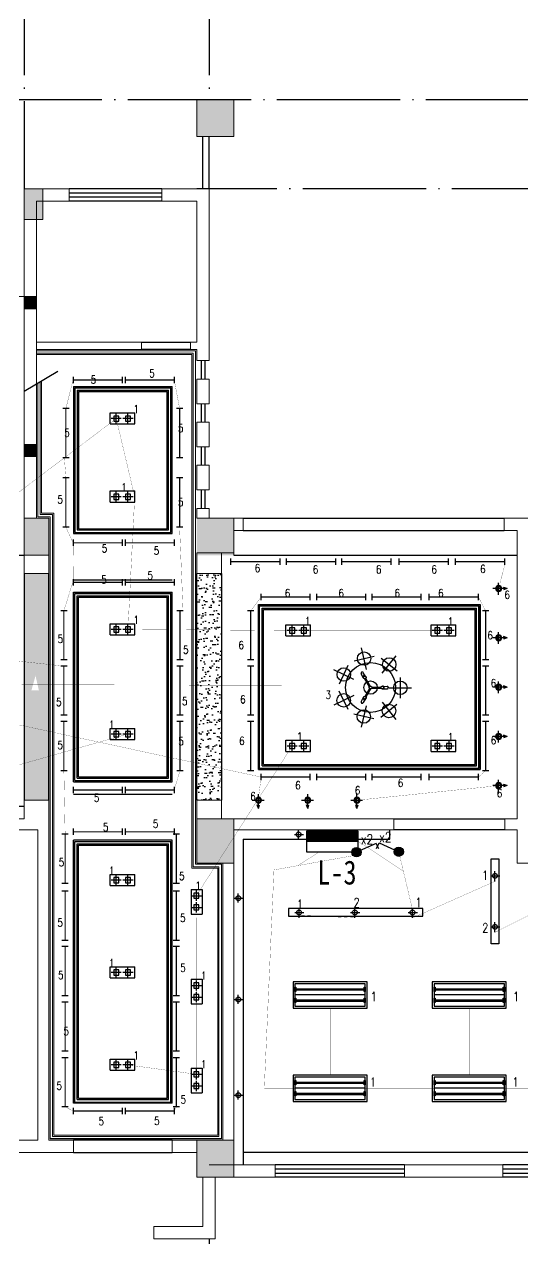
# Model space of a CAD drawing. Extents: x 1487452 to 1619693, y 165319 to 350168.
# Drawn here: x 1532360 to 1540450, y 239539 to 259260 of the extents above; entities that cross this region are included whole.
import ezdxf
from ezdxf.lldxf.tags import DXFTag

# ---------------------------------------------------------------- set-up
doc = ezdxf.new("R2010")
doc.units = 0
doc.header["$LTSCALE"] = 1000
doc.header["$MEASUREMENT"] = 0
for name, pattern in [('DASH', [0.35, 0.25, -0.1]), ('DASHED2', [0.375, 0.25, -0.125]), ('DOTE', [2.42, 2, -0.2, 0.02, -0.2])]:
    doc.linetypes.add(name, pattern=pattern)
doc.layers.get('0').update_dxf_attribs({"linetype": 'CONTINUOUS'})
for name, color, linetype in [('A', 6, 'CONTINUOUS'), ('Dim3', 30, 'CONTINUOUS'), ('DIME', 3, 'CONTINUOUS'), ('DOTE', 1, 'DOTE'), ('EQUIP', 3, 'CONTINUOUS'), ('FIN', 3, 'CONTINUOUS'), ('G', 4, 'CONTINUOUS'), ('WINDOW', 2, 'CONTINUOUS'), ('经济技术指标', 7, 'CONTINUOUS')]:
    doc.layers.add(name, color=color, linetype=linetype)
doc.styles.add('DIM_FONT', font='SIMPLEX.shx', dxfattribs={"width": 0.8})
doc.styles.get("Standard").update_dxf_attribs({"font": 'GBENOR', "bigfont": 'GBCBIG'})
tags = doc.linetypes.add('HIDDEN2', pattern=[0.1875, 0.125, -0.0625]).pattern_tags.tags
tags[6:7] = [DXFTag(74, 4), DXFTag(75, 0), DXFTag(340, '0'), DXFTag(46, 1.0), DXFTag(50, 0.0), DXFTag(44, 0.0), DXFTag(45, 0.0)]
tags[4:5] = [DXFTag(74, 4), DXFTag(75, 0), DXFTag(340, '0'), DXFTag(46, 1.0), DXFTag(50, 0.0), DXFTag(44, 0.0), DXFTag(45, 0.0)]

# ---------------------------------------------------------------- blocks, each defined once
blk = doc.blocks.new('$TCHSYS$WIN2D')
for p, q in [((-0.5, 0.5), (0.5, 0.5)), ((0.5, 0.1667), (-0.5, 0.1667)), ((0.5, -0.1667), (-0.5, -0.1667)), ((-0.5, -0.5), (0.5, -0.5))]:
    blk.add_line(p, q)
blk = doc.blocks.new('ghreageraf')
at = {"color": 250}
for p, q in [((1189459, 142967), (1189399, 143228)), ((1189132, 142794), (1189239, 143017)), ((1189308, 143070), (1189550, 143125)), ((1189634, 143104), (1189828, 142950)), ((1189648, 142922), (1189814, 143131)), ((1189306, 142848), (1189065, 142964)), ((1189864, 142870), (1189864, 142623)), ((1189731, 142746), (1189997, 142746)), ((1189304, 142653), (1189063, 142538)), ((1189237, 142484), (1189130, 142707)), ((1189455, 142531), (1189395, 142271)), ((1189824, 142545), (1189631, 142391)), ((1189645, 142572), (1189811, 142364)), ((1189546, 142373), (1189304, 142428))]:
    blk.add_line(p, q, dxfattribs=at)
at = {"color": 250, "linetype": 'DASHED2'}
for p, q in [((1189423, 142861), (1189395, 142914)), ((1189451, 142877), (1189419, 142928)), ((1189494, 142758), (1189439, 142854)), ((1189494, 142739), (1189439, 142643)), ((1189504, 142764), (1189449, 142860)), ((1189504, 142733), (1189449, 142637)), ((1189521, 142755), (1189632, 142755)), ((1189521, 142743), (1189632, 142743)), ((1189646, 142765), (1189706, 142763)), ((1189646, 142733), (1189706, 142735)), ((1189423, 142636), (1189395, 142583)), ((1189451, 142620), (1189419, 142569))]:
    blk.add_line(p, q, dxfattribs=at)
at = {"color": 250}
for centre in [(1189429, 143098), (1189731, 143027), (1189185, 142906), (1189864, 142746), (1189184, 142595), (1189425, 142401), (1189728, 142468)]:
    blk.add_circle(centre, 81.2, dxfattribs=at)
at = {"color": 251}
blk.add_ellipse((1189507, 142749), major_axis=(212, 212), ratio=1, start_param=5.497787, end_param=11.780972, dxfattribs=at)
at = {"color": 250, "linetype": 'DASHED2'}
for centre, major_axis, start_param, end_param in [((1189407, 142922), (-9.9, 9.9), 4.415582, 7.627189), ((1189433, 142876), (11.3, 11.3), 5.873678, 9.33034), ((1189437, 142870), (11.3, 11.3), 5.497787, 11.780972), ((1189507, 142749), (11.3, 11.3), 5.497787, 11.780972), ((1189647, 142749), (11.3, 11.3), 5.497787, 11.780972), ((1189653, 142749), (-11.3, 11.3), 2.208487, 5.665149), ((1189707, 142749), (-9.9, 9.9), 2.321187, 5.532794), ((1189407, 142575), (9.9, 9.9), 1.797589, 5.009196), ((1189433, 142621), (11.3, 11.3), 1.684888, 5.14155), ((1189437, 142627), (11.3, 11.3), 5.497787, 11.780972)]:
    blk.add_ellipse(centre, major_axis=major_axis, ratio=1, start_param=start_param, end_param=end_param, dxfattribs=at)
at = {"color": 250}
blk.add_ellipse((1189507, 142749), major_axis=(-56.6, 56.6), ratio=1, start_param=3.926991, end_param=10.210176, dxfattribs=at)
blk = doc.blocks.new('kjdjhkhgfdgfd')
at = {"color": 251, "extrusion": (0, 0, -1)}
blk.add_ellipse((1091006, 399928), major_axis=(0.6, 47.4), ratio=1, start_param=4.699042, end_param=10.982227, dxfattribs=at)
at = {"color": 250, "extrusion": (0, 0, -1)}
blk.add_ellipse((1091006, 399928), major_axis=(-0.7, 33.2), ratio=1, start_param=-1.549954, end_param=4.733231, dxfattribs=at)
at = {"layer": 'DIME', "color": 250, "ltscale": 0.4}
for p, q in [((1090870, 399928), (1090930, 399949)), ((1091006, 400027), (1091006, 399836)), ((1090870, 399928), (1091102, 399928)), ((1090870, 399928), (1090930, 399908))]:
    blk.add_line(p, q, dxfattribs=at)
blk = doc.blocks.new('A$C2F2E0F0E')
at = {"layer": 'A'}
for p, q in [((0, 154), (0, 0)), ((1200, 154), (1200, 0))]:
    blk.add_line(p, q, dxfattribs=at)
at = {"layer": 'FIN', "linetype": 'DASH', "ltscale": 0.4, "const_width": 30}
blk.add_lwpolyline([(0, 77), (1200, 77)], dxfattribs=at)
blk = doc.blocks.new('*X24')
at = {"color": 0}
for p, q in [((-250, 33), (-183, 100)), ((-250, 68), (-218, 100)), ((-247, 0), (-147, 100)), ((-212, 0), (-112, 100)), ((-177, 0), (-77, 100)), ((-141, 0), (-41, 100)), ((-106, 0), (-6, 100)), ((-71, 0), (29, 100)), ((-35, 0), (65, 100)), ((0, 0), (100, 100)), ((35, 0), (135, 100)), ((71, 0), (171, 100)), ((106, 0), (206, 100)), ((141, 0), (241, 100)), ((177, 0), (250, 73)), ((212, 0), (250, 38)), ((247, 0), (250, 3))]:
    blk.add_line(p, q, dxfattribs=at)
blk = doc.blocks.new('_LINKPT1')
blk.add_line((0, 0), (0, 0))
blk = doc.blocks.new('M_Z1')
for p, q in [((-0.75, 0.6), (-0.75, 0)), ((0.75, 0.6), (-0.75, 0.6)), ((0.75, 0), (0.75, 0.6)), ((-0.75, 0.3), (0.75, 0.3)), ((-0.75, 0), (0.75, 0))]:
    blk.add_line(p, q)
at = {"const_width": 0.3}
blk.add_lwpolyline([(-0.75, 0.15), (0.75, 0.15)], dxfattribs=at)
for p in [(0, 0.6), (-0.75, 0.3), (0, 0), (0.75, 0.3)]:
    blk.add_blockref('_LINKPT1', p)
at = {"xscale": 0.003, "yscale": 0.003, "zscale": 0.003}
blk.add_blockref('*X24', (0, 0), dxfattribs=at)
at = {"width": 0.8, "flags": 9}
blk.add_attdef('A', (0, 0), '', height=0.00003, dxfattribs=at)
blk.add_attdef('A', (0, 0), '', height=0.00003, dxfattribs=at)
blk = doc.blocks.new('hnghfdsgfds')
at = {"layer": '经济技术指标', "color": 251}
for p, q in [((1408938, 227370), (1408938, 227550)), ((1408938, 227550), (1409338, 227550)), ((1409338, 227370), (1409338, 227550)), ((1408938, 227370), (1409338, 227370))]:
    blk.add_line(p, q, dxfattribs=at)
at = {"layer": '经济技术指标', "color": 250}
for p, q in [((1409121, 227456), (1408956, 227456)), ((1409039, 227376), (1409039, 227541)), ((1409311, 227456), (1409146, 227456)), ((1409229, 227376), (1409229, 227541))]:
    blk.add_line(p, q, dxfattribs=at)
for points in [[(1408997, 227414), (1409081, 227414), (1409081, 227498), (1408997, 227498)], [(1409187, 227414), (1409271, 227414), (1409271, 227498), (1409187, 227498)]]:
    blk.add_lwpolyline(points, close=True, dxfattribs=at)

msp = doc.modelspace()

# ---------------------------------------------------------------- hatches: boundary and pattern name
at = {"lineweight": 13}
for points in [[(1535159.6, 257439.1), (1535759.6, 257439.1), (1535759.6, 258039.1), (1535159.6, 258039.1)], [(1532359.6, 256089.1), (1532659.6, 256089.1), (1532659.6, 256589.1), (1532359.6, 256589.1)], [(1532359.6, 254639.1), (1532559.6, 254639.1), (1532559.6, 254839.1), (1532359.6, 254839.1)], [(1532359.6, 252239.1), (1532559.6, 252239.1), (1532559.6, 252439.1), (1532359.6, 252439.1)], [(1532359.6, 250639.1), (1532759.6, 250639.1), (1532759.6, 251239.1), (1532359.6, 251239.1)], [(1535159.6, 250639.1), (1535759.6, 250639.1), (1535759.6, 251239.1), (1535159.6, 251239.1)], [(1535159.6, 245639.1), (1535759.6, 245639.1), (1535759.6, 246359.1), (1535159.6, 246359.1)], [(1535159.6, 240539.1), (1535759.6, 240539.1), (1535759.6, 241139.1), (1535159.6, 241139.1)]]:
    msp.add_hatch(color=256, dxfattribs=at).paths.add_polyline_path(points)
at = {"layer": 'DIME', "ltscale": 0.4}
h = msp.add_hatch(dxfattribs=at)
h.set_pattern_fill('AR-SAND', color=250, scale=80, angle=45, style=0, double=1)
h.set_pattern_definition([(82.5, (124813.57, 19028.31), (-112.561055, 105.43417), [0, -121.6, 0, -136, 0, -130]), (52.5, (124813.57, 19028.3), (-59.531, 259.758378), [0, -65.6, 0, -109.6, 0, -42]), (12.5, (124743.99, 18958.73), (175.842342, 176.482591), [0, -40, 0, -144, 0, -188]), (2.5, (124744, 18958.73), (120.403373, 219.701028), [0, -20, 0, -94.4, 0, -108])])
h.paths.add_polyline_path([(1527159.6, 250339.1), (1526759.6, 250339.1), (1526759.6, 246659.1), (1527159.6, 246659.1), (1527159.6, 247637.4), (1526959.5, 247637.4), (1526959.5, 247803.4), (1526893.4, 247803.4), (1526959.5, 248038.5), (1527013.9, 247803.4), (1526959.5, 247803.4), (1526959.5, 247637.4), (1527159.6, 247637.4)])
h.paths.add_polyline_path([(1532759.6, 250339.1), (1532359.6, 250339.1), (1532359.6, 246659.1), (1532759.6, 246659.1), (1532759.6, 248280.2), (1532541.7, 248280.2), (1532541.7, 248446.2), (1532475.6, 248446.2), (1532541.7, 248681.4), (1532596.1, 248446.2), (1532541.7, 248446.2), (1532541.7, 248280.2), (1532759.6, 248280.2)])
h.paths.add_polyline_path([(1527058.8, 248145.2), (1528258.8, 248145.2), (1528258.8, 247582.7), (1527058.8, 247582.7)], flags=9)
h.paths.add_polyline_path([(1532641, 248788), (1533841, 248788), (1533841, 248225.5), (1532641, 248225.5)], flags=9)
h = msp.add_hatch(dxfattribs=at)
h.set_pattern_fill('AR-SAND', color=250, scale=80, angle=45, style=0, double=1)
h.set_pattern_definition([(82.5, (0, 0), (-112.561055, 105.43417), [0, -121.6, 0, -136, 0, -130]), (52.5, (0, 0), (-59.531, 259.758378), [0, -65.6, 0, -109.6, 0, -42]), (12.5, (-69.58, -69.58), (175.842342, 176.482591), [0, -40, 0, -144, 0, -188]), (2.5, (-69.58, -69.58), (120.403373, 219.701028), [0, -20, 0, -94.4, 0, -108])])
h.paths.add_polyline_path([(1535559.6, 249684.9), (1535159.6, 249645.6), (1535159.6, 248520.1), (1535559.6, 248459.4)])
h.paths.add_polyline_path([(1535559.6, 250339.1), (1535159.6, 250339.1), (1535159.6, 249645.6), (1535559.6, 249684.9)])
h.paths.add_polyline_path([(1535559.6, 248459.4), (1535159.6, 248520.1), (1535159.6, 247069.3), (1535559.6, 247225.2)])
h.paths.add_polyline_path([(1535559.6, 247225.2), (1535159.6, 247069.3), (1535159.6, 246659.1), (1535559.6, 246659.1)])
at = {"layer": 'EQUIP'}
for points in [[(1537677.4, 245814.8, 1), (1537827.4, 245814.8, 1)], [(1538512.8, 245823.5, -1), (1538362.8, 245823.5, -1)]]:
    msp.add_hatch(color=256, dxfattribs=at).paths.add_polyline_path(points)

# ---------------------------------------------------------------- linework, layer by layer
at = {"lineweight": 13}
for p, q in [((1535759.6, 258039.1), (1535159.6, 258039.1)), ((1535159.6, 258039.1), (1535159.6, 257439.1)), ((1535759.6, 257439.1), (1535759.6, 258039.1)), ((1535159.6, 257439.1), (1535759.6, 257439.1)), ((1532359.6, 254839.1), (1532359.6, 256589.1)), ((1533089.6, 256589.1), (1532359.6, 256589.1)), ((1532659.6, 256589.1), (1532359.6, 256589.1)), ((1532359.6, 256589.1), (1532359.6, 256089.1)), ((1532659.6, 256089.1), (1532659.6, 256589.1)), ((1533089.6, 256389.1), (1533089.6, 256589.1)), ((1535359.6, 256589.1), (1534589.6, 256589.1)), ((1534589.6, 256589.1), (1534589.6, 256389.1)), ((1535359.6, 256589.1), (1535359.6, 253799.1)), ((1532559.6, 254739.1), (1532559.6, 256389.1)), ((1532559.6, 256389.1), (1533089.6, 256389.1)), ((1534589.6, 256389.1), (1535159.6, 256389.1)), ((1535159.6, 254099.1), (1535159.6, 256389.1)), ((1532359.6, 256089.1), (1532659.6, 256089.1)), ((1529859.6, 254839.1), (1532359.6, 254839.1)), ((1532559.6, 254839.1), (1532359.6, 254839.1)), ((1532359.6, 254839.1), (1532359.6, 254639.1)), ((1532559.6, 254639.1), (1532559.6, 254839.1)), ((1532359.6, 252439.1), (1532359.6, 254639.1)), ((1532359.6, 254639.1), (1532559.6, 254639.1)), ((1532559.6, 252339.1), (1532559.6, 254739.1)), ((1532559.6, 254099.1), (1534259.6, 254099.1)), ((1534259.6, 254099.1), (1534259.6, 253979.1)), ((1535059.6, 254099.1), (1535059.6, 253979.1)), ((1535059.6, 254099.1), (1535159.6, 254099.1)), ((1532559.6, 253979.1), (1534259.6, 253979.1)), ((1535059.6, 253979.1), (1535159.6, 253979.1)), ((1535159.6, 253799.1), (1535159.6, 253979.1)), ((1535159.6, 253799.1), (1535359.6, 253799.1)), ((1532559.6, 252539.1), (1532559.6, 253579.1)), ((1535159.6, 253499.1), (1535159.6, 253099.1)), ((1535159.6, 253499.1), (1535359.6, 253499.1)), ((1535359.6, 253099.1), (1535359.6, 253499.1)), ((1535159.6, 253099.1), (1535359.6, 253099.1)), ((1535159.6, 252799.1), (1535359.6, 252799.1)), ((1535159.6, 252799.1), (1535159.6, 252399.1)), ((1535359.6, 252399.1), (1535359.6, 252799.1)), ((1532559.6, 252439.1), (1532359.6, 252439.1)), ((1532359.6, 252439.1), (1532359.6, 252239.1)), ((1532559.6, 252239.1), (1532559.6, 252439.1)), ((1532359.6, 251039.1), (1532359.6, 252239.1)), ((1532359.6, 252239.1), (1532559.6, 252239.1)), ((1532559.6, 251239.1), (1532559.6, 252339.1)), ((1535159.6, 252399.1), (1535359.6, 252399.1)), ((1535159.6, 252099.1), (1535359.6, 252099.1)), ((1535159.6, 252099.1), (1535159.6, 251699.1)), ((1535359.6, 251699.1), (1535359.6, 252099.1)), ((1535159.6, 251699.1), (1535359.6, 251699.1)), ((1535159.6, 251399.1), (1535359.6, 251399.1)), ((1535159.6, 251399.1), (1535159.6, 251239.1)), ((1535359.6, 251239.1), (1535359.6, 251399.1)), ((1532759.6, 251239.1), (1532359.6, 251239.1)), ((1532359.6, 251239.1), (1532359.6, 250639.1)), ((1532759.6, 250639.1), (1532759.6, 251239.1)), ((1535759.6, 251239.1), (1535159.6, 251239.1)), ((1535759.6, 250639.1), (1535759.6, 251239.1)), ((1535909.6, 251239.1), (1535759.6, 251239.1)), ((1535909.6, 251039.1), (1535909.6, 251239.1)), ((1540149.6, 251239.1), (1540149.6, 251039.1)), ((1540639.4, 251239.1), (1540149.6, 251239.1)), ((1535759.6, 251039.1), (1535909.6, 251039.1)), ((1540149.6, 251039.1), (1540359.6, 251039.1)), ((1540359.6, 251039.1), (1540359.6, 246359.1)), ((1535159.6, 250676.3), (1535759.6, 250676.3)), ((1535159.6, 250339.1), (1535159.6, 250676.3)), ((1535559.6, 250339.1), (1535559.6, 250676.3)), ((1532359.6, 250639.1), (1532759.6, 250639.1)), ((1532359.6, 250639.1), (1532359.6, 250339.1)), ((1532759.6, 250639.1), (1532759.6, 250339.1)), ((1532359.6, 250339.1), (1532759.6, 250339.1)), ((1535159.6, 250339.1), (1535559.6, 250339.1)), ((1532359.6, 246359.1), (1532359.6, 246659.1)), ((1532359.6, 246659.1), (1532759.6, 246659.1)), ((1532759.6, 246359.1), (1532759.6, 246659.1)), ((1535159.6, 246659.1), (1535159.6, 246359.1)), ((1535159.6, 246659.1), (1535559.6, 246659.1)), ((1535559.6, 246359.1), (1535559.6, 246659.1)), ((1532359.6, 246359.1), (1527459.6, 246359.1)), ((1532759.6, 241139.1), (1532759.6, 246359.1)), ((1535759.6, 246359.1), (1535159.6, 246359.1)), ((1535159.6, 246359.1), (1535159.6, 245639.1)), ((1535759.6, 245639.1), (1535759.6, 246359.1)), ((1535759.6, 246359.1), (1538359.6, 246359.1)), ((1538359.6, 246359.1), (1538359.6, 246179.1)), ((1540159.6, 246359.1), (1540159.6, 246179.1)), ((1540159.6, 246359.1), (1540359.6, 246359.1)), ((1532579.6, 246179.1), (1527459.6, 246179.1)), ((1532579.6, 246179.1), (1532579.6, 241139.1)), ((1535759.6, 246179.1), (1538359.6, 246179.1)), ((1540159.6, 246179.1), (1540359.6, 246179.1)), ((1540359.6, 246179.1), (1540359.6, 245639.1)), ((1535159.6, 245639.1), (1535759.6, 245639.1)), ((1535579.6, 245639.1), (1535579.6, 241139.1)), ((1535759.6, 245639.1), (1535759.6, 241139.1)), ((1543559.6, 245639.1), (1540359.6, 245639.1)), ((1532579.6, 241139.1), (1531879.6, 241139.1)), ((1533159.6, 241139.1), (1532759.6, 241139.1)), ((1533159.6, 241139.1), (1533159.6, 240939.1)), ((1535159.6, 241139.1), (1534759.6, 241139.1)), ((1534759.6, 241139.1), (1534759.6, 240939.1)), ((1535759.6, 241139.1), (1535159.6, 241139.1)), ((1535159.6, 241139.1), (1535159.6, 240539.1)), ((1535759.6, 240539.1), (1535759.6, 241139.1)), ((1531879.6, 240939.1), (1533159.6, 240939.1)), ((1534759.6, 240939.1), (1535159.6, 240939.1)), ((1536429.6, 240739.1), (1535359.6, 240739.1)), ((1536429.6, 240539.1), (1536429.6, 240739.1)), ((1538529.6, 240739.1), (1538529.6, 240539.1)), ((1540129.6, 240739.1), (1538529.6, 240739.1)), ((1540129.6, 240539.1), (1540129.6, 240739.1)), ((1535159.6, 240539.1), (1535759.6, 240539.1)), ((1535259.6, 239739.1), (1535259.6, 240539.1)), ((1535359.6, 240539.1), (1536429.6, 240539.1)), ((1535459.6, 239539.1), (1535459.6, 240539.1)), ((1538529.6, 240539.1), (1540129.6, 240539.1)), ((1534459.6, 239739.1), (1535259.6, 239739.1)), ((1534459.6, 239739.1), (1534459.6, 239539.1)), ((1534459.6, 239539.1), (1535459.6, 239539.1))]:
    msp.add_line(p, q, dxfattribs=at)
at = {"color": 250, "lineweight": 13}
for p, q in [((1532559.6, 253959.1), (1535139.6, 253959.1)), ((1532559.6, 253919.1), (1535099.6, 253919.1)), ((1535099.6, 253919.1), (1535099.6, 245579.1)), ((1535139.6, 253959.1), (1535139.6, 245619.1)), ((1532579.6, 251259.1), (1532579.6, 253431.1)), ((1532619.6, 251299.1), (1532619.6, 253454.9)), ((1532779.6, 251259.1), (1532579.6, 251259.1)), ((1532819.6, 251299.1), (1532619.6, 251299.1)), ((1532779.6, 241159.1), (1532779.6, 251259.1)), ((1532819.6, 241199.1), (1532819.6, 251299.1)), ((1535099.6, 245579.1), (1535519.6, 245579.1)), ((1535139.6, 245619.1), (1535559.6, 245619.1)), ((1535519.6, 245579.1), (1535519.6, 241199.1)), ((1535559.6, 245619.1), (1535559.6, 241159.1)), ((1535519.6, 241199.1), (1532819.6, 241199.1))]:
    msp.add_line(p, q, dxfattribs=at)
at = {"color": 251, "lineweight": 13}
for p, q in [((1532559.6, 253899.1), (1535079.6, 253899.1)), ((1535079.6, 253899.1), (1535079.6, 245559.1)), ((1532639.6, 251319.1), (1532639.6, 253466.8)), ((1532839.6, 251319.1), (1532639.6, 251319.1)), ((1532839.6, 241219.1), (1532839.6, 251319.1)), ((1535079.6, 245559.1), (1535499.6, 245559.1)), ((1535499.6, 245559.1), (1535499.6, 241219.1)), ((1535499.6, 241219.1), (1532839.6, 241219.1))]:
    msp.add_line(p, q, dxfattribs=at)
at = {"layer": 'Dim3', "color": 251, "ltscale": 0.4}
for p, q in [((1535259.6, 256589.1), (1535259.6, 257439.1)), ((1535359.6, 256589.1), (1535359.6, 257439.1)), ((1534589.6, 256589.1), (1533089.6, 256589.1)), ((1534589.6, 256389.1), (1533089.6, 256389.1))]:
    msp.add_line(p, q, dxfattribs=at)
at = {"layer": 'Dim3', "color": 250, "ltscale": 0.4}
for p, q in [((1533089.6, 256522.4), (1534589.6, 256522.4)), ((1533089.6, 256455.7), (1534589.6, 256455.7))]:
    msp.add_line(p, q, dxfattribs=at)
at = {"layer": 'DIME', "color": 251, "ltscale": 0.4}
for p, q in [((1534259.6, 254099.1), (1535059.6, 254099.1)), ((1535059.6, 253979.1), (1534259.6, 253979.1)), ((1533159.6, 253379.1), (1534759.6, 253379.1)), ((1533159.6, 253379.1), (1533159.6, 250989.1)), ((1533159.6, 253379.1), (1534759.6, 253379.1)), ((1533239.6, 253299.1), (1534679.6, 253299.1)), ((1533239.6, 253299.1), (1533239.6, 251069.1)), ((1534679.6, 251069.1), (1534679.6, 253299.1)), ((1534759.6, 250989.1), (1534759.6, 253379.1)), ((1533239.6, 251069.1), (1534679.6, 251069.1)), ((1535909.6, 251239.1), (1540149.6, 251239.1)), ((1533159.6, 250989.1), (1534759.6, 250989.1)), ((1533159.6, 250989.1), (1534759.6, 250989.1)), ((1535909.6, 251039.1), (1540149.6, 251039.1)), ((1527159.6, 250639.1), (1532359.6, 250639.1)), ((1535759.6, 250639.1), (1540359.6, 250639.1)), ((1532359.6, 250339.1), (1532359.6, 246659.1)), ((1532759.6, 246659.1), (1532759.6, 250339.1)), ((1535159.6, 246659.1), (1535159.6, 250339.1)), ((1535559.6, 250339.1), (1535559.6, 246659.1)), ((1533159.6, 250239.1), (1534759.6, 250239.1)), ((1533159.6, 246959.1), (1533159.6, 250039.1)), ((1533159.6, 250039.1), (1534759.6, 250039.1)), ((1533239.6, 247039.1), (1533239.6, 249959.1)), ((1533239.6, 249959.1), (1534679.6, 249959.1)), ((1534679.6, 247039.1), (1534679.6, 249959.1)), ((1534759.6, 246959.1), (1534759.6, 250039.1)), ((1536159.6, 249839.1), (1536159.6, 247159.1)), ((1536159.6, 249839.1), (1539759.6, 249839.1)), ((1536159.6, 247159.1), (1536159.6, 249839.1)), ((1536159.6, 249839.1), (1539759.6, 249839.1)), ((1536239.6, 247239.1), (1536239.6, 249759.1)), ((1536239.6, 249759.1), (1539679.6, 249759.1)), ((1539679.6, 247239.1), (1539679.6, 249759.1)), ((1539759.6, 249839.1), (1539759.6, 247159.1)), ((1539759.6, 247159.1), (1539759.6, 249839.1)), ((1539759.6, 247159.1), (1536159.6, 247159.1)), ((1536159.6, 247159.1), (1539759.6, 247159.1)), ((1536239.6, 247239.1), (1539679.6, 247239.1)), ((1533159.6, 246959.1), (1534759.6, 246959.1)), ((1533239.6, 247039.1), (1534679.6, 247039.1)), ((1533159.6, 246759.1), (1534759.6, 246759.1)), ((1532359.6, 246559.1), (1527159.6, 246559.1)), ((1538359.6, 246359.1), (1540159.6, 246359.1)), ((1538293, 246029.1), (1538293, 246179.1)), ((1540159.6, 246179.1), (1538359.6, 246179.1)), ((1533159.6, 241739.1), (1533159.6, 246009.1)), ((1534759.6, 246009.1), (1533159.6, 246009.1)), ((1534759.6, 246009.1), (1533159.6, 246009.1)), ((1533239.6, 241819.1), (1533239.6, 245929.1)), ((1533239.6, 245929.1), (1534679.6, 245929.1)), ((1534679.6, 241819.1), (1534679.6, 245929.1)), ((1534759.6, 241739.1), (1534759.6, 246009.1)), ((1535909.6, 246029.1), (1538293, 246029.1)), ((1535909.6, 246029.1), (1535909.6, 240739.1)), ((1537893.1, 243499.7), (1536753.1, 243499.7)), ((1540151.6, 243499.7), (1539011.6, 243499.7)), ((1537893.1, 241984.3), (1536753.1, 241984.3)), ((1540151.6, 241984.3), (1539011.6, 241984.3)), ((1533239.6, 241819.1), (1534679.6, 241819.1)), ((1534759.6, 241739.1), (1533159.6, 241739.1)), ((1534759.6, 241739.1), (1533159.6, 241739.1)), ((1534759.6, 241139.1), (1533159.6, 241139.1)), ((1533159.6, 240939.1), (1534759.6, 240939.1)), ((1543559.6, 240939.1), (1535909.6, 240939.1))]:
    msp.add_line(p, q, dxfattribs=at)
at = {"layer": 'DIME', "color": 250, "ltscale": 0.4}
for p, q in [((1532359.6, 253300.1), (1532904.8, 253624.8)), ((1533179.6, 253359.1), (1533179.6, 251009.1)), ((1533179.6, 253359.1), (1534739.6, 253359.1)), ((1533219.6, 253319.1), (1533219.6, 251049.1)), ((1533219.6, 253319.1), (1534699.6, 253319.1)), ((1534699.6, 251049.1), (1534699.6, 253319.1)), ((1534739.6, 251009.1), (1534739.6, 253359.1)), ((1533179.6, 251009.1), (1534739.6, 251009.1)), ((1533219.6, 251049.1), (1534699.6, 251049.1)), ((1533179.6, 250019.1), (1534739.6, 250019.1)), ((1533179.6, 246979.1), (1533179.6, 250019.1)), ((1533219.6, 249979.1), (1534699.6, 249979.1)), ((1533219.6, 247019.1), (1533219.6, 249979.1)), ((1534699.6, 247019.1), (1534699.6, 249979.1)), ((1534739.6, 246979.1), (1534739.6, 250019.1)), ((1536179.6, 249819.1), (1539739.6, 249819.1)), ((1536179.6, 247179.1), (1536179.6, 249819.1)), ((1536219.6, 249779.1), (1539699.6, 249779.1)), ((1536219.6, 247219.1), (1536219.6, 249779.1)), ((1539699.6, 247219.1), (1539699.6, 249779.1)), ((1539739.6, 247179.1), (1539739.6, 249819.1)), ((1536179.6, 247179.1), (1539739.6, 247179.1)), ((1536219.6, 247219.1), (1539699.6, 247219.1)), ((1533179.6, 246979.1), (1534739.6, 246979.1)), ((1533219.6, 247019.1), (1534699.6, 247019.1)), ((1536812.3, 246034.7), (1536812.3, 246181.5)), ((1533179.6, 245989.1), (1534739.6, 245989.1)), ((1533179.6, 241759.1), (1533179.6, 245989.1)), ((1533219.6, 245949.1), (1534699.6, 245949.1)), ((1533219.6, 241799.1), (1533219.6, 245949.1)), ((1534699.6, 241799.1), (1534699.6, 245949.1)), ((1534739.6, 241759.1), (1534739.6, 245989.1)), ((1536743, 246104.1), (1536892, 246104.1)), ((1539930.5, 245431.5), (1540079.5, 245431.5)), ((1539999.8, 245342.2), (1539999.8, 245508.9)), ((1535833.4, 244999.1), (1535833.4, 245145.8)), ((1535764, 245068.4), (1535913.1, 245068.4)), ((1536749.9, 244836.6), (1536898.9, 244836.6)), ((1536819.2, 244747.3), (1536819.2, 244914)), ((1537654.2, 244836.6), (1537803.3, 244836.6)), ((1537723.6, 244747.3), (1537723.6, 244914)), ((1538592.5, 244836.6), (1538741.6, 244836.6)), ((1538661.9, 244747.3), (1538661.9, 244914)), ((1539930.5, 244603.9), (1540079.5, 244603.9)), ((1539999.8, 244514.5), (1539999.8, 244681.3)), ((1536769.7, 243599.3), (1537876.4, 243599.3)), ((1536769.7, 243579.3), (1537876.4, 243579.3)), ((1539028.3, 243599.3), (1540135, 243599.3)), ((1539028.3, 243579.3), (1540135, 243579.3)), ((1535764, 243422.2), (1535913.1, 243422.2)), ((1535833.4, 243352.9), (1535833.4, 243499.7)), ((1536769.7, 243418.5), (1537876.4, 243418.5)), ((1536769.7, 243398.5), (1537876.4, 243398.5)), ((1539028.3, 243418.5), (1540135, 243418.5)), ((1539028.3, 243398.5), (1540135, 243398.5)), ((1536769.7, 242083.8), (1537876.4, 242083.8)), ((1536769.7, 242063.8), (1537876.4, 242063.8)), ((1539028.3, 242083.8), (1540135, 242083.8)), ((1539028.3, 242063.8), (1540135, 242063.8)), ((1533219.6, 241799.1), (1534699.6, 241799.1)), ((1535764, 241869.1), (1535913.1, 241869.1)), ((1535833.4, 241799.7), (1535833.4, 241946.5)), ((1536769.7, 241903.1), (1537876.4, 241903.1)), ((1536769.7, 241883.1), (1537876.4, 241883.1)), ((1539028.3, 241903.1), (1540135, 241903.1)), ((1539028.3, 241883.1), (1540135, 241883.1)), ((1533179.6, 241759.1), (1534739.6, 241759.1)), ((1535559.6, 241159.1), (1532779.6, 241159.1))]:
    msp.add_line(p, q, dxfattribs=at)
at = {"layer": 'DIME', "color": 2, "ltscale": 0.4}
for p, q in [((1535229.6, 253799.1), (1535229.6, 253499.1)), ((1535289.6, 253799.1), (1535289.6, 253499.1)), ((1535229.6, 253099.1), (1535229.6, 252799.1)), ((1535289.6, 253099.1), (1535289.6, 252799.1)), ((1535229.6, 252399.1), (1535229.6, 252099.1)), ((1535289.6, 252399.1), (1535289.6, 252099.1)), ((1535229.6, 251699.1), (1535229.6, 251399.1)), ((1535289.6, 251699.1), (1535289.6, 251399.1))]:
    msp.add_line(p, q, dxfattribs=at)
at = {"layer": 'DIME', "color": 4, "ltscale": 0.4, "const_width": 3}
for points in [[(1538512.8, 245506.3), (1537781.3, 245991.1)], [(1544055.2, 243285), (1544055.2, 241984.3), (1536255.3, 241984.3), (1536412.4, 245527.7), (1537700.9, 245760.2)], [(1536800.2, 245597.7), (1537151.4, 245823)], [(1538661.9, 244876.6), (1538455, 245750.5)], [(1554763.8, 245277.4), (1553411.5, 245188.1), (1552149.3, 245188.1), (1548498.2, 244804.1), (1547394.5, 244789.1), (1546250.8, 244804.1), (1545221.6, 244804.1), (1543147.5, 245086.8), (1542209.1, 245086.8), (1541201.8, 245118.7), (1539999.8, 244514.5), (1539999.8, 245342.2), (1538661.9, 244747.3), (1537723.6, 244747.3), (1536819.2, 244796.6)], [(1537323.1, 242193.1), (1537323.1, 243285)], [(1539581.6, 242193.1), (1539581.6, 243285)]]:
    msp.add_lwpolyline(points, dxfattribs=at)
at = {"layer": 'DIME', "color": 251, "ltscale": 0.4}
for points in [[(1539940.1, 245709.4), (1540059.7, 245709.4), (1540059.7, 244329.5), (1539940.1, 244329.5)], [(1536649.9, 244779.1), (1538829.4, 244779.1), (1538829.4, 244899.1), (1536649.9, 244899.1)], [(1537923.1, 243708.5), (1536723.1, 243708.5), (1536723.1, 243285), (1537923.1, 243285)], [(1537893.1, 243678.5), (1536753.1, 243678.5), (1536753.1, 243315), (1537893.1, 243315)], [(1540181.6, 243708.5), (1538981.6, 243708.5), (1538981.6, 243285), (1540181.6, 243285)], [(1540151.6, 243678.5), (1539011.6, 243678.5), (1539011.6, 243315), (1540151.6, 243315)], [(1537923.1, 242193.1), (1536723.1, 242193.1), (1536723.1, 241769.6), (1537923.1, 241769.6)], [(1540181.6, 242193.1), (1538981.6, 242193.1), (1538981.6, 241769.6), (1540181.6, 241769.6)], [(1537893.1, 242163.1), (1536753.1, 242163.1), (1536753.1, 241799.6), (1537893.1, 241799.6)], [(1540151.6, 242163.1), (1539011.6, 242163.1), (1539011.6, 241799.6), (1540151.6, 241799.6)]]:
    msp.add_lwpolyline(points, close=True, dxfattribs=at)
at = {"layer": 'DIME', "color": 250, "ltscale": 0.4}
for points in [[(1536769.7, 243624.4), (1536769.7, 243554.1), (1536753.1, 243554.1), (1536753.1, 243624.4)], [(1537893.1, 243624.4), (1537893.1, 243554.1), (1537876.4, 243554.1), (1537876.4, 243624.4)], [(1539028.3, 243624.4), (1539028.3, 243554.1), (1539011.6, 243554.1), (1539011.6, 243624.4)], [(1540151.6, 243624.4), (1540151.6, 243554.1), (1540135, 243554.1), (1540135, 243624.4)], [(1536769.7, 243443.6), (1536769.7, 243373.4), (1536753.1, 243373.4), (1536753.1, 243443.6)], [(1537893.1, 243443.6), (1537893.1, 243373.4), (1537876.4, 243373.4), (1537876.4, 243443.6)], [(1539028.3, 243443.6), (1539028.3, 243373.4), (1539011.6, 243373.4), (1539011.6, 243443.6)], [(1540151.6, 243443.6), (1540151.6, 243373.4), (1540135, 243373.4), (1540135, 243443.6)], [(1536769.7, 242108.9), (1536769.7, 242038.7), (1536753.1, 242038.7), (1536753.1, 242108.9)], [(1537893.1, 242108.9), (1537893.1, 242038.7), (1537876.4, 242038.7), (1537876.4, 242108.9)], [(1539028.3, 242108.9), (1539028.3, 242038.7), (1539011.6, 242038.7), (1539011.6, 242108.9)], [(1540151.6, 242108.9), (1540151.6, 242038.7), (1540135, 242038.7), (1540135, 242108.9)], [(1536769.7, 241928.2), (1536769.7, 241857.9), (1536753.1, 241857.9), (1536753.1, 241928.2)], [(1537893.1, 241928.2), (1537893.1, 241857.9), (1537876.4, 241857.9), (1537876.4, 241928.2)], [(1539028.3, 241928.2), (1539028.3, 241857.9), (1539011.6, 241857.9), (1539011.6, 241928.2)], [(1540151.6, 241928.2), (1540151.6, 241857.9), (1540135, 241857.9), (1540135, 241928.2)]]:
    msp.add_lwpolyline(points, close=True, dxfattribs=at)
for centre in [(1536812.3, 246104.1), (1539999.8, 245431.5), (1535833.4, 245068.4), (1536819.2, 244836.6), (1537723.6, 244836.6), (1538661.9, 244836.6), (1539999.8, 244603.9), (1535833.4, 243422.2), (1535833.4, 241869.1)]:
    msp.add_circle(centre, 40, dxfattribs=at)
at = {"layer": 'DOTE', "linetype": 'DOTE'}
for p, q in [((1532359.6, 262852.6), (1532359.6, 256589.1)), ((1535359.6, 262852.6), (1535359.6, 258039.1)), ((1524359.6, 258039.1), (1558241.2, 258039.1)), ((1558241.2, 256589.1), (1535159.6, 256589.1)), ((1535359.6, 239539.1), (1535359.6, 238028.1))]:
    msp.add_line(p, q, dxfattribs=at)
at = {"layer": 'EQUIP'}
for points in [[(1538112.4, 245868.5), (1538071, 245959.5), (1537752.4, 245814.8)], [(1538077.7, 245877.2), (1538119.1, 245968.2), (1538437.8, 245823.5)]]:
    msp.add_lwpolyline(points, dxfattribs=at)
for centre in [(1537752.4, 245814.8), (1538437.8, 245823.5)]:
    msp.add_circle(centre, 75, dxfattribs=at)
at = {"layer": 'G', "color": 4, "ltscale": 0.4, "const_width": 3}
for points in [[(1533034.4, 253019.1), (1533151.6, 253485.1)], [(1534793.9, 253485.1), (1534880.3, 253019.1)], [(1531811.4, 251315.2), (1533852.4, 252856.2), (1534151.9, 251587.6), (1534042.4, 249435.4), (1536707.2, 249415.2), (1539064.7, 249415.2), (1539064.7, 247539.3), (1536707.2, 247539.3), (1535152.5, 245109.8), (1535155.5, 243650.3), (1535155.5, 242208.9), (1534042.4, 242361.5), (1534042.4, 243864.5), (1534042.4, 245364.5), (1534042.4, 247735.4), (1532106.1, 247187)], [(1533034.4, 251893.7), (1533010.8, 252220.8)], [(1533002, 249736.8), (1533159.6, 250239.1), (1533151.6, 250840.2), (1533034.4, 251095.4)], [(1534880.3, 251095.4), (1534936.6, 249736.8)], [(1522473.7, 249992.4), (1536203.6, 247036.3), (1536156.5, 246659.1), (1536956.5, 246659.1), (1537756.5, 246659.1), (1540059.6, 246896.2), (1540059.6, 247693.2), (1540059.6, 248496.2), (1540059.6, 249296.2), (1540059.6, 250096.2), (1540157.3, 250481.4)], [(1522577.1, 250256.9), (1528195.3, 248543.3), (1537375.3, 248525)], [(1522473.7, 249992.4), (1533002, 248838.1)], [(1536203.6, 249958.8), (1536035.7, 249736.8)], [(1539846.6, 249736.8), (1539731.9, 249958.8)], [(1533022.5, 246107.8), (1533002, 247137.6)], [(1534885.5, 247137.6), (1534793.9, 246827.4), (1534793.9, 246147)], [(1539731.9, 247036.3), (1539846.6, 247137.6)], [(1533151.6, 241614.1), (1533022.5, 241680.4)], [(1534829.1, 241680.4), (1534793.9, 241614.1)]]:
    msp.add_lwpolyline(points, dxfattribs=at)
at = {"layer": '经济技术指标', "color": 251}
for p, q in [((1536606.3, 249329.1), (1536606.3, 249509.1)), ((1536606.3, 249509.1), (1537006.3, 249509.1)), ((1537006.3, 249329.1), (1537006.3, 249509.1)), ((1538963.8, 249329.1), (1538963.8, 249509.1)), ((1538963.8, 249509.1), (1539363.8, 249509.1)), ((1539363.8, 249329.1), (1539363.8, 249509.1)), ((1536606.3, 249329.1), (1537006.3, 249329.1)), ((1538963.8, 249329.1), (1539363.8, 249329.1)), ((1536606.3, 247453.2), (1536606.3, 247633.2)), ((1536606.3, 247633.2), (1537006.3, 247633.2)), ((1537006.3, 247453.2), (1537006.3, 247633.2)), ((1538963.8, 247453.2), (1538963.8, 247633.2)), ((1538963.8, 247633.2), (1539363.8, 247633.2)), ((1539363.8, 247453.2), (1539363.8, 247633.2)), ((1536606.3, 247453.2), (1537006.3, 247453.2)), ((1538963.8, 247453.2), (1539363.8, 247453.2)), ((1535066.4, 245210.6), (1535246.4, 245210.6)), ((1535066.4, 245210.6), (1535066.4, 244810.6)), ((1535246.4, 245210.6), (1535246.4, 244810.6)), ((1535066.4, 244810.6), (1535246.4, 244810.6)), ((1535066.4, 243751.2), (1535246.4, 243751.2)), ((1535066.4, 243751.2), (1535066.4, 243351.2)), ((1535246.4, 243751.2), (1535246.4, 243351.2)), ((1535066.4, 243351.2), (1535246.4, 243351.2)), ((1535066.4, 242309.8), (1535246.4, 242309.8)), ((1535066.4, 242309.8), (1535066.4, 241909.8)), ((1535246.4, 242309.8), (1535246.4, 241909.8)), ((1535066.4, 241909.8), (1535246.4, 241909.8))]:
    msp.add_line(p, q, dxfattribs=at)
at = {"layer": '经济技术指标', "color": 250}
for p, q in [((1536707.2, 249335.8), (1536707.2, 249500.5)), ((1536896.8, 249335.8), (1536896.8, 249500.5)), ((1539064.7, 249335.8), (1539064.7, 249500.5)), ((1539254.3, 249335.8), (1539254.3, 249500.5)), ((1536789.2, 249415.2), (1536624.4, 249415.2)), ((1536978.8, 249415.2), (1536814, 249415.2)), ((1539146.7, 249415.2), (1538981.9, 249415.2)), ((1539336.3, 249415.2), (1539171.5, 249415.2)), ((1536789.2, 247539.3), (1536624.4, 247539.3)), ((1536707.2, 247459.9), (1536707.2, 247624.6)), ((1536978.8, 247539.3), (1536814, 247539.3)), ((1536896.8, 247459.9), (1536896.8, 247624.6)), ((1539146.7, 247539.3), (1538981.9, 247539.3)), ((1539064.7, 247459.9), (1539064.7, 247624.6)), ((1539336.3, 247539.3), (1539171.5, 247539.3)), ((1539254.3, 247459.9), (1539254.3, 247624.6)), ((1535152.5, 245027.8), (1535152.5, 245192.6)), ((1535073.1, 245109.8), (1535237.8, 245109.8)), ((1535152.5, 244838.2), (1535152.5, 245003)), ((1535073.1, 244920.2), (1535237.8, 244920.2)), ((1535073.1, 243650.3), (1535237.8, 243650.3)), ((1535152.5, 243568.3), (1535152.5, 243733.2)), ((1535073.1, 243460.7), (1535237.8, 243460.7)), ((1535152.5, 243378.8), (1535152.5, 243543.6)), ((1535073.1, 242208.9), (1535237.8, 242208.9)), ((1535152.5, 242126.9), (1535152.5, 242291.7)), ((1535073.1, 242019.3), (1535237.8, 242019.3)), ((1535152.5, 241937.3), (1535152.5, 242102.1))]:
    msp.add_line(p, q, dxfattribs=at)
for points in [[(1536665.2, 249373.2), (1536749.2, 249373.2), (1536749.2, 249457.2), (1536665.2, 249457.2)], [(1536854.8, 249373.2), (1536938.8, 249373.2), (1536938.8, 249457.2), (1536854.8, 249457.2)], [(1539022.7, 249373.2), (1539106.7, 249373.2), (1539106.7, 249457.2), (1539022.7, 249457.2)], [(1539212.3, 249373.2), (1539296.3, 249373.2), (1539296.3, 249457.2), (1539212.3, 249457.2)], [(1536665.2, 247497.3), (1536749.2, 247497.3), (1536749.2, 247581.3), (1536665.2, 247581.3)], [(1536854.8, 247497.3), (1536938.8, 247497.3), (1536938.8, 247581.3), (1536854.8, 247581.3)], [(1539022.7, 247497.3), (1539106.7, 247497.3), (1539106.7, 247581.3), (1539022.7, 247581.3)], [(1539212.3, 247497.3), (1539296.3, 247497.3), (1539296.3, 247581.3), (1539212.3, 247581.3)], [(1535110.5, 245151.8), (1535110.5, 245067.8), (1535194.5, 245067.8), (1535194.5, 245151.8)], [(1535110.5, 244962.2), (1535110.5, 244878.2), (1535194.5, 244878.2), (1535194.5, 244962.2)], [(1535110.5, 243692.3), (1535110.5, 243608.3), (1535194.5, 243608.3), (1535194.5, 243692.3)], [(1535110.5, 243502.7), (1535110.5, 243418.7), (1535194.5, 243418.7), (1535194.5, 243502.7)], [(1535110.5, 242250.9), (1535110.5, 242166.9), (1535194.5, 242166.9), (1535194.5, 242250.9)], [(1535110.5, 242061.3), (1535110.5, 241977.3), (1535194.5, 241977.3), (1535194.5, 242061.3)]]:
    msp.add_lwpolyline(points, close=True, dxfattribs=at)

# ---------------------------------------------------------------- block references
at = {"layer": 'DIME', "color": 1}
for p in [(124813.6, 25400.5), (124813.6, 24131.8), (124813.6, 21976.7), (124813.6, 20276.7), (124813.6, 17905.8), (124813.6, 16405.8), (124813.6, 14905.8)]:
    msp.add_blockref('hnghfdsgfds', p, dxfattribs=at)
at = {"layer": 'DIME', "color": 250}
for p, rotation in [((2631065.3, 650024.5), 180), ((2631065.3, 649224.5), 180), ((2631065.3, 648424.5), 180), ((2631065.3, 647624.5), 180), ((2631065.3, 646824.5), 180), ((1936087.9, -844346.6), 90), ((1936887.9, -844346.6), 90), ((1937687.9, -844346.6), 90)]:
    msp.add_blockref('kjdjhkhgfdgfd', p, dxfattribs=dict(at, rotation=rotation))
at = {"layer": 'DIME', "color": 251, "xscale": 1.350000000093132, "yscale": 1.35000000000582, "zscale": 1.35}
msp.add_blockref('ghreageraf', (-67853.8, 55777.8), dxfattribs=at)
at = {"layer": 'EQUIP', "xscale": 560.0423642084933, "yscale": 560.0423642119858, "zscale": 560.0423642102973, "rotation": 180}
msp.add_blockref('M_Z1', (1537361.3, 246159.1), dxfattribs=at)
at = {"layer": 'FIN', "linetype": 'HIDDEN2', "xscale": 0.6652799993753434, "yscale": 0.6652799993753434, "zscale": 0.6652800000000001}
for p in [(1533151.6, 253433.9), (1533995.6, 253433.9), (1533151.6, 250789.1), (1533995.6, 250789.1), (1533151.6, 250147.2), (1533995.6, 250147.2), (1533151.6, 246776.3), (1533995.6, 246776.3), (1533151.6, 246095.8), (1533995.6, 246095.8), (1533151.6, 241563), (1533995.6, 241563)]:
    msp.add_blockref('A$C2F2E0F0E', p, dxfattribs=at)
for p, rotation in [((1532983.3, 253019.1), 270), ((1534829.2, 253019.1), 270), ((1532983.3, 251893.7), 270), ((1534829.2, 251893.7), 270), ((1536512.8, 250583.7), 180), ((1537415, 250583.7), 180), ((1538313.7, 250583.7), 180), ((1539242.7, 250583.7), 180), ((1540157.3, 250583.7), 180), ((1537002, 250009.9), 180), ((1537904.1, 250009.9), 180), ((1538802.8, 250009.9), 180), ((1539731.9, 250009.9), 180), ((1532950.9, 249736.8), 270), ((1534834.4, 249736.8), 270), ((1535984.5, 249736.8), 270), ((1539795.5, 249736.8), 270), ((1532950.9, 248838.1), 270), ((1534834.4, 248838.1), 270), ((1535984.5, 248838.1), 270), ((1539795.5, 248838.1), 270), ((1532950.9, 247935.9), 270), ((1534834.4, 247935.9), 270), ((1535984.5, 247935.9), 270), ((1539795.5, 247935.9), 270), ((1537002, 247087.4), 180), ((1537904.1, 247087.4), 180), ((1538802.8, 247087.4), 180), ((1539731.9, 247087.4), 180), ((1532971.4, 246107.8), 270), ((1534777.9, 246107.8), 270), ((1532971.4, 245181.5), 270), ((1534777.9, 245181.5), 270), ((1532971.4, 244282.8), 270), ((1534777.9, 244282.8), 270), ((1532971.4, 243380.6), 270), ((1534777.9, 243380.6), 270), ((1532971.4, 242478.7), 270), ((1534777.9, 242478.7), 270)]:
    msp.add_blockref('A$C2F2E0F0E', p, dxfattribs=dict(at, rotation=rotation))
at = {"layer": 'WINDOW', "linetype": 'Continuous', "xscale": 2100, "yscale": -200, "zscale": 2100, "rotation": 180}
for p in [(1537479.6, 240639.1), (1541179.6, 240639.1)]:
    msp.add_blockref('$TCHSYS$WIN2D', p, dxfattribs=at)

# ---------------------------------------------------------------- texts
at = {"layer": 'EQUIP', "width": 204.162, "style": 'DIM_FONT'}
for s, insert, char_height, attachment_point in [('5', (1534387.9, 253656.6), 130, 1), ('5', (1533436.7, 253556.6), 130, 1), ('1', (1534131.6, 253076.3), 130, 1), ('5', (1533008, 252689.4), 130, 1), ('5', (1534853.8, 252767.4), 130, 1), ('1', (1533931.6, 251807.6), 130, 1), ('5', (1532895.9, 251608.7), 130, 1), ('5', (1534853.8, 251566), 130, 1), ('5', (1533617.5, 250814.7), 130, 1), ('5', (1534460.3, 250778.1), 130, 1), ('6', (1536099.4, 250494.5), 130, 1), ('6', (1537043.2, 250472.6), 130, 1), ('6', (1538067.5, 250472.6), 130, 1), ('6', (1538967.4, 250472.6), 130, 1), ('6', (1539757.6, 250479.9), 130, 1), ('5', (1533608.4, 250310.6), 130, 1), ('5', (1534359.5, 250375.4), 130, 1), ('6', (1536589.6, 250088.8), 130, 1), ('6', (1537460.3, 250088.8), 130, 1), ('6', (1538369.9, 250088.8), 130, 1), ('6', (1539077.2, 250088.8), 130, 1), ('6', (1540154.5, 250060.6), 130, 1), ('1', (1534131.6, 249652.5), 130, 1), ('1', (1536915.5, 249635.3), 130, 1), ('1', (1539234, 249626.7), 130, 1), ('5', (1532900.5, 249344.3), 130, 1), ('6', (1539876.1, 249403), 130, 1), ('5', (1534937, 249169), 130, 1), ('6', (1535836, 249244.4), 130, 1), ('6', (1539929.2, 248626.2), 130, 1), ('5', (1532874.3, 248319.6), 130, 1), ('5', (1534918.8, 248333.7), 130, 1), ('6', (1535863.1, 248362.5), 130, 1), ('3', (1537250.2, 248435.8), 130, 1), ('1', (1533731.6, 247952.5), 130, 1), ('1', (1536786, 247759.4), 130, 1), ('1', (1539234, 247750.8), 130, 1), ('6', (1539930, 247698.8), 130, 1), ('5', (1532897.9, 247620.4), 130, 1), ('5', (1534859, 247681.8), 130, 1), ('6', (1535846.1, 247689.1), 130, 1), ('6', (1536757.1, 246966.6), 130, 1), ('6', (1538422.9, 247007), 130, 1), ('5', (1533489.7, 246764.1), 130, 1), ('6', (1536027.2, 246789.1), 130, 1), ('6', (1537725.8, 246885.7), 130, 1), ('6', (1540030.8, 246839.4), 130, 1), ('5', (1534447, 246343.1), 130, 1), ('5', (1533636.2, 246288.2), 130, 1), ('x2', (1538321.3, 246140.6), 160, 3), ('x2', (1538025.1, 246105.1), 160, 3), ('5', (1532917.8, 245717.1), 130, 1), ('1', (1533731.6, 245581.6), 130, 1), ('5', (1534872.7, 245493.6), 130, 1), ('1', (1535136, 245336.8), 130, 1), ('1', (1539787.3, 245515), 150, 1), ('1', (1536783.5, 245045.6), 150, 1), ('2', (1537702, 245070), 150, 1), ('1', (1538705.2, 245073.6), 150, 1), ('5', (1534887.2, 244813.8), 130, 1), ('5', (1532896.9, 244737.4), 130, 1), ('2', (1539792.1, 244663.6), 150, 1), ('1', (1533731.6, 244081.6), 130, 1), ('5', (1534890.8, 244002.1), 130, 1), ('5', (1532906.5, 243885.6), 130, 1), ('1', (1535226, 243877.4), 130, 1), ('1', (1537979.8, 243545.7), 150, 1), ('1', (1540293.5, 243545.7), 150, 1), ('5', (1532996, 242974), 130, 1), ('1', (1534131.6, 242581.6), 130, 1), ('1', (1535226, 242435.9), 130, 1), ('5', (1532882.4, 242089.1), 130, 1), ('1', (1537968.5, 242158.6), 150, 1), ('1', (1540282.2, 242158.6), 150, 1), ('5', (1534896.6, 241863.6), 130, 1), ('5', (1533565.4, 241510.8), 130, 1), ('5', (1534468.3, 241516.6), 130, 1)]:
    msp.add_mtext(s, dxfattribs=dict(at, insert=insert, char_height=char_height, attachment_point=attachment_point))
at = {"layer": 'EQUIP', "color": 1, "insert": (1537116.1, 245681.1), "char_height": 390, "width": 3398.72, "attachment_point": 1, "style": 'DIM_FONT'}
msp.add_mtext('{\\fNSimSun|b0|i0|c134|p49;L-3}', dxfattribs=at)

doc.saveas('drawing.dxf')
